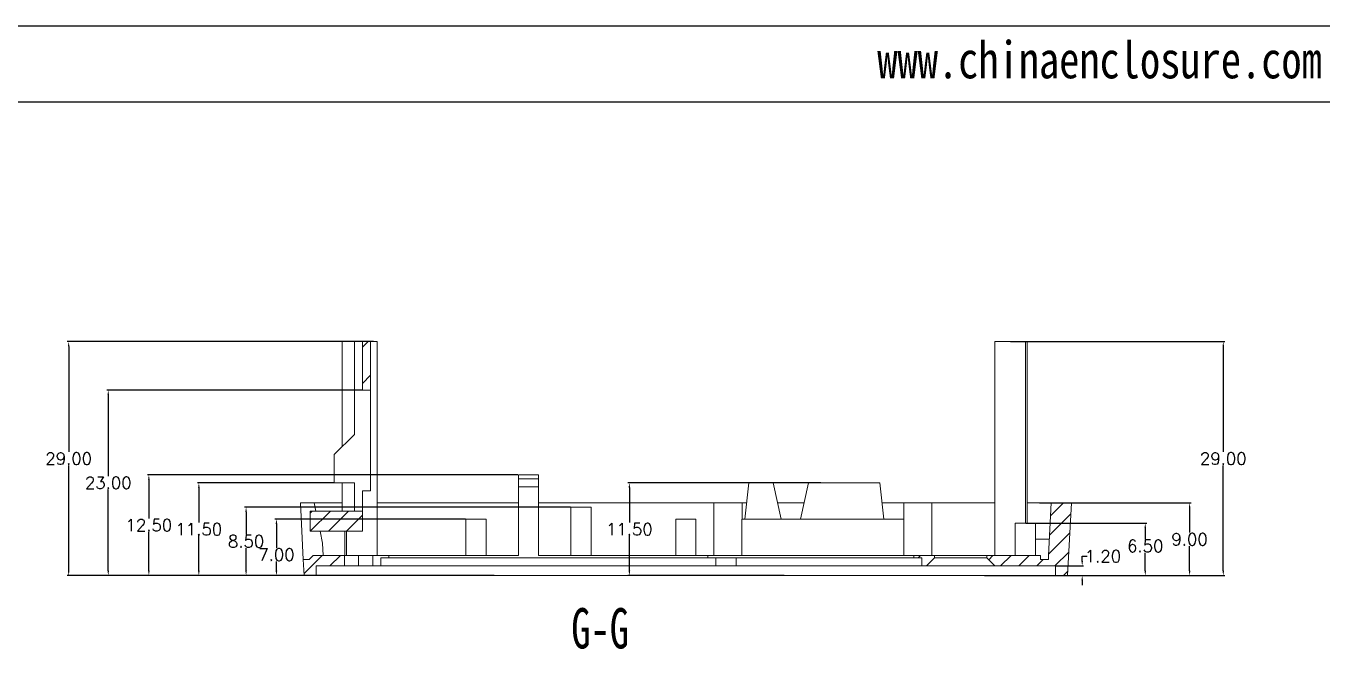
# Model space of a CAD drawing. Header units: inches. Extents: x 1113 to 3281, y 573 to 1166.
# Drawn here: x 2821.1 to 2981.7, y 890.8 to 968 of the extents above; entities that cross this region are included whole.
import ezdxf

# ---------------------------------------------------------------- set-up
doc = ezdxf.new("R2010")
doc.units = ezdxf.units.IN
doc.layers.add('文字', color=81, linetype='Continuous')
doc.styles.add('SLDTEXTSTYLE6', font='TXT', dxfattribs={"width": 0.7})
doc.styles.get("Standard").update_dxf_attribs({"font": 'txt', "bigfont": 'gbcbig.shx'})
doc.styles.add('宋体', font='', dxfattribs={"width": 0.8, "height": 3.5})
doc.styles.get('宋体').set_extended_font_data('SimSun')
doc.dimstyles.new('2', dxfattribs={"dimtxt": 1.5, "dimasz": 0.6, "dimexe": 0.18, "dimexo": 0.0625, "dimgap": 0.09, "dimtad": 0, "dimtih": 1, "dimtoh": 1, "dimzin": 0, "dimdsep": 46, "dimtxsty": 'Standard', "dimcen": 0, "dimadec": 0, "dimazin": 2, "dimtfac": 1, "dimtofl": 0, "dimtmove": 0, "dimatfit": 3, "dimfxl": 0, "dimtolj": 1, "dimtzin": 0, "dimarcsym": 0})
pattern_1 = [(45, (3407.187, 336.5587), (-2.245064, 2.245064), [])]

# ---------------------------------------------------------------- blocks, each defined once
blk = doc.blocks.new('*D482')
at = {"color": 0, "lineweight": -2, "transparency": 16777216}
for p, q in [((2951.95, 901.68), (2951.95, 902.28)), ((2951.95, 902.28), (2952.55, 902.28)), ((2948.71, 901.08), (2952.13, 901.08)), ((2946.84, 899.88), (2952.13, 899.88)), ((2951.95, 899.28), (2951.95, 898.68))]:
    blk.add_line(p, q, dxfattribs=at)
at = {"color": 0, "transparency": 16777216}
for points in [[(2951.85, 901.68), (2952.05, 901.68), (2951.95, 901.08)], [(2951.85, 899.28), (2952.05, 899.28), (2951.95, 899.88)]]:
    blk.add_solid(points, dxfattribs=at)
at = {"layer": 'Defpoints', "color": 0, "transparency": 16777216}
for p in [(2948.65, 901.08), (2951.95, 901.08), (2946.78, 899.88)]:
    blk.add_point(p, dxfattribs=at)
at = {"color": 0, "transparency": 16777216, "insert": (2954.52, 902.28), "char_height": 1.5, "attachment_point": 5}
blk.add_mtext('\\A1;1.20', dxfattribs=at)
blk = doc.blocks.new('*D483')
at = {"color": 0, "lineweight": -2, "transparency": 16777216}
for p, q in [((2944.98, 906.38), (2959.94, 906.38)), ((2959.76, 905.78), (2959.76, 904.39)), ((2959.76, 900.48), (2959.76, 902.71)), ((2945.03, 899.88), (2959.94, 899.88))]:
    blk.add_line(p, q, dxfattribs=at)
at = {"color": 0, "transparency": 16777216}
for points in [[(2959.66, 905.78), (2959.86, 905.78), (2959.76, 906.38)], [(2959.66, 900.48), (2959.86, 900.48), (2959.76, 899.88)]]:
    blk.add_solid(points, dxfattribs=at)
at = {"layer": 'Defpoints', "color": 0, "transparency": 16777216}
for p in [(2944.92, 906.38), (2959.76, 906.38), (2944.97, 899.88)]:
    blk.add_point(p, dxfattribs=at)
at = {"color": 0, "transparency": 16777216, "insert": (2959.76, 903.55), "char_height": 1.5, "attachment_point": 5}
blk.add_mtext('\\A1;6.50', dxfattribs=at)
blk = doc.blocks.new('*D484')
at = {"color": 0, "lineweight": -2, "transparency": 16777216}
for p, q in [((2946.68, 908.88), (2965.43, 908.88)), ((2965.25, 908.28), (2965.25, 905.22)), ((2965.25, 900.48), (2965.25, 903.54)), ((2945.03, 899.88), (2965.43, 899.88))]:
    blk.add_line(p, q, dxfattribs=at)
at = {"color": 0, "transparency": 16777216}
for points in [[(2965.15, 908.28), (2965.35, 908.28), (2965.25, 908.88)], [(2965.15, 900.48), (2965.35, 900.48), (2965.25, 899.88)]]:
    blk.add_solid(points, dxfattribs=at)
at = {"layer": 'Defpoints', "color": 0, "transparency": 16777216}
for p in [(2946.62, 908.88), (2944.97, 899.88), (2965.25, 899.88)]:
    blk.add_point(p, dxfattribs=at)
at = {"color": 0, "transparency": 16777216, "insert": (2965.25, 904.38), "char_height": 1.5, "attachment_point": 5}
blk.add_mtext('\\A1;9.00', dxfattribs=at)
blk = doc.blocks.new('*D485')
at = {"color": 0, "lineweight": -2, "transparency": 16777216}
for p, q in [((2943.08, 928.88), (2969.6, 928.88)), ((2969.42, 928.28), (2969.42, 915.22)), ((2969.42, 900.48), (2969.42, 913.54)), ((2939.84, 899.88), (2969.6, 899.88))]:
    blk.add_line(p, q, dxfattribs=at)
at = {"color": 0, "transparency": 16777216}
for points in [[(2969.32, 928.28), (2969.52, 928.28), (2969.42, 928.88)], [(2969.32, 900.48), (2969.52, 900.48), (2969.42, 899.88)]]:
    blk.add_solid(points, dxfattribs=at)
at = {"layer": 'Defpoints', "color": 0, "transparency": 16777216}
for p in [(2943.02, 928.88), (2969.42, 928.88), (2939.77, 899.88)]:
    blk.add_point(p, dxfattribs=at)
at = {"color": 0, "transparency": 16777216, "insert": (2969.42, 914.38), "char_height": 1.5, "attachment_point": 5}
blk.add_mtext('\\A1;29.00', dxfattribs=at)
blk = doc.blocks.new('*D486')
at = {"color": 0, "lineweight": -2, "transparency": 16777216}
for p, q in [((2875.56, 906.88), (2851.98, 906.88)), ((2852.16, 906.28), (2852.16, 903.32)), ((2852.16, 900.48), (2852.16, 901.64)), ((2871.62, 899.88), (2851.98, 899.88))]:
    blk.add_line(p, q, dxfattribs=at)
at = {"color": 0, "transparency": 16777216}
for points in [[(2852.06, 906.28), (2852.26, 906.28), (2852.16, 906.88)], [(2852.06, 900.48), (2852.26, 900.48), (2852.16, 899.88)]]:
    blk.add_solid(points, dxfattribs=at)
at = {"layer": 'Defpoints', "color": 0, "transparency": 16777216}
for p in [(2852.16, 906.88), (2875.62, 906.88), (2871.69, 899.88)]:
    blk.add_point(p, dxfattribs=at)
at = {"color": 0, "transparency": 16777216, "insert": (2852.16, 902.48), "char_height": 1.5, "attachment_point": 5}
blk.add_mtext('\\A1;7.00', dxfattribs=at)
blk = doc.blocks.new('*D487')
at = {"color": 0, "lineweight": -2, "transparency": 16777216}
for p, q in [((2882.06, 912.38), (2836.18, 912.38)), ((2836.36, 911.78), (2836.36, 906.97)), ((2836.36, 900.48), (2836.36, 905.29)), ((2862.13, 899.88), (2836.18, 899.88))]:
    blk.add_line(p, q, dxfattribs=at)
at = {"color": 0, "transparency": 16777216}
for points in [[(2836.26, 911.78), (2836.46, 911.78), (2836.36, 912.38)], [(2836.26, 900.48), (2836.46, 900.48), (2836.36, 899.88)]]:
    blk.add_solid(points, dxfattribs=at)
at = {"layer": 'Defpoints', "color": 0, "transparency": 16777216}
for p in [(2836.36, 912.38), (2882.12, 912.38), (2862.2, 899.88)]:
    blk.add_point(p, dxfattribs=at)
at = {"color": 0, "transparency": 16777216, "insert": (2836.36, 906.13), "char_height": 1.5, "attachment_point": 5}
blk.add_mtext('\\A1;12.50', dxfattribs=at)
blk = doc.blocks.new('*D488')
at = {"color": 0, "lineweight": -2, "transparency": 16777216}
for p, q in [((2888.56, 908.38), (2848.22, 908.38)), ((2848.4, 907.78), (2848.4, 904.97)), ((2848.4, 900.48), (2848.4, 903.29)), ((2879.12, 899.88), (2848.22, 899.88))]:
    blk.add_line(p, q, dxfattribs=at)
at = {"color": 0, "transparency": 16777216}
for points in [[(2848.3, 907.78), (2848.5, 907.78), (2848.4, 908.38)], [(2848.3, 900.48), (2848.5, 900.48), (2848.4, 899.88)]]:
    blk.add_solid(points, dxfattribs=at)
at = {"layer": 'Defpoints', "color": 0, "transparency": 16777216}
for p in [(2848.4, 908.38), (2888.62, 908.38), (2879.18, 899.88)]:
    blk.add_point(p, dxfattribs=at)
at = {"color": 0, "transparency": 16777216, "insert": (2848.4, 904.13), "char_height": 1.5, "attachment_point": 5}
blk.add_mtext('\\A1;8.50', dxfattribs=at)
blk = doc.blocks.new('*D489')
at = {"color": 0, "lineweight": -2, "transparency": 16777216}
for p, q in [((2919.58, 911.38), (2895.69, 911.38)), ((2895.87, 910.78), (2895.87, 906.47)), ((2895.87, 900.48), (2895.87, 904.79)), ((2915.03, 899.88), (2895.69, 899.88))]:
    blk.add_line(p, q, dxfattribs=at)
at = {"color": 0, "transparency": 16777216}
for points in [[(2895.77, 910.78), (2895.97, 910.78), (2895.87, 911.38)], [(2895.77, 900.48), (2895.97, 900.48), (2895.87, 899.88)]]:
    blk.add_solid(points, dxfattribs=at)
at = {"layer": 'Defpoints', "color": 0, "transparency": 16777216}
for p in [(2895.87, 911.38), (2919.64, 911.38), (2915.09, 899.88)]:
    blk.add_point(p, dxfattribs=at)
at = {"color": 0, "transparency": 16777216, "insert": (2895.87, 905.63), "char_height": 1.5, "attachment_point": 5}
blk.add_mtext('\\A1;11.50', dxfattribs=at)
blk = doc.blocks.new('*D490')
at = {"color": 0, "lineweight": -2, "transparency": 16777216}
for p, q in [((2859.26, 911.38), (2842.37, 911.38)), ((2842.55, 910.78), (2842.55, 906.47)), ((2842.55, 900.48), (2842.55, 904.79)), ((2870.83, 899.88), (2842.37, 899.88))]:
    blk.add_line(p, q, dxfattribs=at)
at = {"color": 0, "transparency": 16777216}
for points in [[(2842.45, 910.78), (2842.65, 910.78), (2842.55, 911.38)], [(2842.45, 900.48), (2842.65, 900.48), (2842.55, 899.88)]]:
    blk.add_solid(points, dxfattribs=at)
at = {"layer": 'Defpoints', "color": 0, "transparency": 16777216}
for p in [(2842.55, 911.38), (2859.32, 911.38), (2870.89, 899.88)]:
    blk.add_point(p, dxfattribs=at)
at = {"color": 0, "transparency": 16777216, "insert": (2842.55, 905.63), "char_height": 1.5, "attachment_point": 5}
blk.add_mtext('\\A1;11.50', dxfattribs=at)
blk = doc.blocks.new('*D491')
at = {"color": 0, "lineweight": -2, "transparency": 16777216}
for p, q in [((2862.76, 922.88), (2831.15, 922.88)), ((2831.33, 922.28), (2831.33, 912.22)), ((2831.33, 900.48), (2831.33, 910.54)), ((2860.28, 899.88), (2831.15, 899.88))]:
    blk.add_line(p, q, dxfattribs=at)
at = {"color": 0, "transparency": 16777216}
for points in [[(2831.23, 922.28), (2831.43, 922.28), (2831.33, 922.88)], [(2831.23, 900.48), (2831.43, 900.48), (2831.33, 899.88)]]:
    blk.add_solid(points, dxfattribs=at)
at = {"layer": 'Defpoints', "color": 0, "transparency": 16777216}
for p in [(2831.33, 922.88), (2862.82, 922.88), (2860.34, 899.88)]:
    blk.add_point(p, dxfattribs=at)
at = {"color": 0, "transparency": 16777216, "insert": (2831.33, 911.38), "char_height": 1.5, "attachment_point": 5}
blk.add_mtext('\\A1;23.00', dxfattribs=at)
blk = doc.blocks.new('*D492')
at = {"color": 0, "lineweight": -2, "transparency": 16777216}
for p, q in [((2864.16, 928.88), (2826.25, 928.88)), ((2826.43, 928.28), (2826.43, 915.22)), ((2826.43, 900.48), (2826.43, 913.54)), ((2860.28, 899.88), (2826.25, 899.88))]:
    blk.add_line(p, q, dxfattribs=at)
at = {"color": 0, "transparency": 16777216}
for points in [[(2826.33, 928.28), (2826.53, 928.28), (2826.43, 928.88)], [(2826.33, 900.48), (2826.53, 900.48), (2826.43, 899.88)]]:
    blk.add_solid(points, dxfattribs=at)
at = {"layer": 'Defpoints', "color": 0, "transparency": 16777216}
for p in [(2826.43, 928.88), (2864.22, 928.88), (2860.34, 899.88)]:
    blk.add_point(p, dxfattribs=at)
at = {"color": 0, "transparency": 16777216, "insert": (2826.43, 914.38), "char_height": 1.5, "attachment_point": 5}
blk.add_mtext('\\A1;29.00', dxfattribs=at)

msp = doc.modelspace()

# ---------------------------------------------------------------- hatches: boundary and pattern name
at = {"linetype": 'Continuous', "lineweight": 0}
h = msp.add_hatch(dxfattribs=at)
h.set_pattern_fill('ANSI31', style=0)
h.set_pattern_definition(pattern_1)
h.paths.add_polyline_path([(2863.819, 922.881), (2863.819, 928.881), (2862.819, 928.881), (2862.819, 922.881)], flags=0)
h = msp.add_hatch(dxfattribs=at)
h.set_pattern_fill('ANSI31', color=4, scale=0.5, style=0)
h.paths.add_polyline_path([(2950.619, 908.881), (2948.116, 908.881), (2947.775, 902.381), (2947.775, 901.881), (2946.775, 901.881), (2946.775, 902.381), (2940.148, 902.381), (2940.148, 902.081), (2941.148, 901.081), (2948.648, 901.081), (2948.648, 899.881), (2950.148, 899.881)], flags=0)
h = msp.add_hatch(dxfattribs=at)
h.set_pattern_fill('ANSI31', color=4, scale=0.5, style=0)
h.paths.add_polyline_path([(2856.319, 907.881), (2856.319, 905.381), (2862.819, 905.381), (2862.819, 907.881)], flags=0)
h = msp.add_hatch(dxfattribs=at)
h.set_pattern_fill('ANSI31', color=4, scale=0.5, style=0)
h.paths.add_polyline_path([(2857.091, 899.881), (2857.091, 901.081), (2860.591, 901.081), (2860.591, 902.381), (2856.712, 902.381), (2856.212, 901.881), (2855.486, 901.881), (2855.591, 899.881)], flags=0)
h = msp.add_hatch(dxfattribs=at)
h.set_pattern_fill('ANSI31', style=0)
h.set_pattern_definition(pattern_1)
h.paths.add_polyline_path([(2866.091, 902.081), (2866.091, 902.381), (2864.091, 902.381), (2864.091, 901.081), (2865.091, 901.081), (2865.091, 902.081)], flags=0)
h = msp.add_hatch(dxfattribs=at)
h.set_pattern_fill('ANSI31', color=4, scale=0.5, style=0)
h.paths.add_polyline_path([(2931.091, 902.381), (2931.091, 902.081), (2932.091, 902.081), (2932.091, 901.081), (2932.648, 901.081), (2933.648, 902.081), (2933.648, 902.381)], flags=0)

# ---------------------------------------------------------------- linework, layer by layer
for p, q in [((2722.529, 968.002), (3281.237, 968.002)), ((2736.986, 958.597), (3271.831, 958.597))]:
    msp.add_line(p, q)
at = {"color": 7, "linetype": 'Continuous', "lineweight": 15}
for p, q in [((2860.319, 915.881), (2860.319, 928.881)), ((2860.319, 928.881), (2861.819, 928.881)), ((2861.819, 917.381), (2861.819, 928.881)), ((2861.819, 928.881), (2862.819, 928.881)), ((2863.819, 928.881), (2862.819, 928.881)), ((2862.819, 928.881), (2862.819, 922.881)), ((2863.819, 922.881), (2863.819, 928.881)), ((2864.619, 928.881), (2863.819, 928.881)), ((2864.619, 928.881), (2864.619, 902.381)), ((2941.119, 928.881), (2941.119, 902.381)), ((2941.119, 928.881), (2944.919, 928.881)), ((2944.919, 906.381), (2944.919, 928.881)), ((2945.119, 928.881), (2944.919, 928.881)), ((2945.119, 906.381), (2945.119, 928.881)), ((2863.819, 922.881), (2862.819, 922.881)), ((2863.819, 910.381), (2863.819, 922.881)), ((2861.819, 917.381), (2859.319, 914.881)), ((2859.319, 911.381), (2859.319, 914.881)), ((2882.119, 912.381), (2884.619, 912.381)), ((2882.119, 912.381), (2882.119, 911.881)), ((2884.619, 911.881), (2882.119, 911.881)), ((2882.119, 910.881), (2882.119, 911.881)), ((2884.619, 912.381), (2884.619, 911.881)), ((2884.619, 911.881), (2884.619, 910.881)), ((2859.319, 911.381), (2861.819, 911.381)), ((2860.319, 907.881), (2860.319, 911.381)), ((2861.819, 907.881), (2861.819, 911.381)), ((2863.819, 910.381), (2862.819, 910.381)), ((2862.819, 910.381), (2862.819, 907.881)), ((2882.119, 910.881), (2884.619, 910.881)), ((2882.119, 910.881), (2882.119, 902.381)), ((2884.619, 910.881), (2884.619, 902.381)), ((2910.148, 906.881), (2910.648, 911.381)), ((2910.648, 911.381), (2913.669, 911.381)), ((2914.669, 906.881), (2913.669, 911.381)), ((2917.069, 906.881), (2918.069, 911.381)), ((2918.069, 911.381), (2926.869, 911.381)), ((2927.369, 906.881), (2926.869, 911.381)), ((2856.823, 908.881), (2855.119, 908.881)), ((2855.486, 901.881), (2855.119, 908.881)), ((2857.035, 907.881), (2856.823, 908.881)), ((2860.319, 908.881), (2856.823, 908.881)), ((2882.119, 908.881), (2864.619, 908.881)), ((2906.341, 908.881), (2884.619, 908.881)), ((2906.341, 908.881), (2906.341, 902.381)), ((2906.341, 908.881), (2909.841, 908.881)), ((2909.841, 906.881), (2909.841, 908.881)), ((2910.37, 908.881), (2909.841, 908.881)), ((2917.514, 908.881), (2914.225, 908.881)), ((2929.841, 908.881), (2927.147, 908.881)), ((2929.841, 908.881), (2929.841, 906.881)), ((2929.841, 908.881), (2933.341, 908.881)), ((2933.341, 902.381), (2933.341, 908.881)), ((2941.119, 908.881), (2933.341, 908.881)), ((2948.116, 908.881), (2945.119, 908.881)), ((2948.116, 908.881), (2947.775, 902.381)), ((2948.116, 908.881), (2950.619, 908.881)), ((2950.619, 908.881), (2950.148, 899.881)), ((2862.819, 907.881), (2856.319, 907.881)), ((2856.319, 905.381), (2856.319, 907.881)), ((2862.819, 907.881), (2862.819, 905.381)), ((2888.619, 908.381), (2888.619, 906.881)), ((2888.619, 908.381), (2891.119, 908.381)), ((2891.119, 908.381), (2891.119, 906.881)), ((2862.819, 905.381), (2856.319, 905.381)), ((2857.884, 903.888), (2857.567, 905.381)), ((2860.619, 902.381), (2860.619, 905.381)), ((2860.819, 902.381), (2860.819, 905.381)), ((2875.619, 906.881), (2875.619, 902.381)), ((2875.619, 906.881), (2878.119, 906.881)), ((2878.119, 902.381), (2878.119, 906.881)), ((2888.619, 906.881), (2888.619, 902.381)), ((2891.119, 902.381), (2891.119, 906.881)), ((2901.619, 906.881), (2901.619, 902.381)), ((2901.619, 906.881), (2904.119, 906.881)), ((2904.119, 902.381), (2904.119, 906.881)), ((2909.815, 902.381), (2909.815, 906.881)), ((2909.815, 906.881), (2929.867, 906.881)), ((2929.867, 906.881), (2929.867, 902.381)), ((2943.666, 906.381), (2943.666, 902.381)), ((2946.166, 906.381), (2943.666, 906.381)), ((2946.166, 902.381), (2946.166, 906.381)), ((2857.963, 902.381), (2857.884, 903.888)), ((2947.88, 904.381), (2946.166, 904.381)), ((2856.212, 901.881), (2856.712, 902.381)), ((2856.712, 902.381), (2860.591, 902.381)), ((2860.591, 902.381), (2860.591, 901.081)), ((2860.591, 902.381), (2862.341, 902.381)), ((2862.341, 902.381), (2862.341, 901.081)), ((2862.341, 902.381), (2864.091, 902.381)), ((2864.091, 901.081), (2864.091, 902.381)), ((2864.091, 902.381), (2866.091, 902.381)), ((2866.091, 902.381), (2866.091, 902.081)), ((2866.091, 902.381), (2875.724, 902.381)), ((2875.724, 902.381), (2878.015, 902.381)), ((2878.015, 902.381), (2882.119, 902.381)), ((2884.619, 902.381), (2888.724, 902.381)), ((2888.724, 902.381), (2891.015, 902.381)), ((2891.015, 902.381), (2901.724, 902.381)), ((2901.724, 902.381), (2904.015, 902.381)), ((2904.015, 902.381), (2905.591, 902.381)), ((2905.591, 902.381), (2905.591, 902.081)), ((2905.591, 902.381), (2907.19, 902.381)), ((2907.19, 902.381), (2908.992, 902.381)), ((2908.992, 902.381), (2930.69, 902.381)), ((2930.69, 902.381), (2931.091, 902.381)), ((2931.091, 902.381), (2933.648, 902.381)), ((2931.091, 902.081), (2931.091, 902.381)), ((2933.648, 902.381), (2933.648, 902.081)), ((2933.648, 902.381), (2940.148, 902.381)), ((2940.148, 902.081), (2940.148, 902.381)), ((2940.148, 902.381), (2946.775, 902.381)), ((2946.775, 901.881), (2946.775, 902.381)), ((2947.775, 901.881), (2947.775, 902.381)), ((2855.591, 899.881), (2855.486, 901.881)), ((2856.212, 901.881), (2855.486, 901.881)), ((2857.091, 901.081), (2860.591, 901.081)), ((2857.091, 901.081), (2857.091, 899.881)), ((2860.591, 901.081), (2862.341, 901.081)), ((2862.341, 901.081), (2864.091, 901.081)), ((2864.091, 901.081), (2865.091, 901.081)), ((2865.091, 902.081), (2866.091, 902.081)), ((2865.091, 902.081), (2865.091, 901.081)), ((2865.091, 901.081), (2906.591, 901.081)), ((2905.591, 902.081), (2866.091, 902.081)), ((2931.091, 902.081), (2905.591, 902.081)), ((2906.591, 901.081), (2906.591, 902.081)), ((2909.091, 901.081), (2906.591, 901.081)), ((2909.091, 902.081), (2909.091, 901.081)), ((2909.091, 901.081), (2932.091, 901.081)), ((2931.091, 902.081), (2932.091, 902.081)), ((2932.091, 901.081), (2932.091, 902.081)), ((2932.091, 901.081), (2932.648, 901.081)), ((2932.648, 901.081), (2933.648, 902.081)), ((2941.148, 901.081), (2932.648, 901.081)), ((2933.648, 902.081), (2940.148, 902.081)), ((2940.148, 902.081), (2941.148, 901.081)), ((2941.148, 901.081), (2948.648, 901.081)), ((2947.775, 901.881), (2946.775, 901.881)), ((2948.648, 899.881), (2948.648, 901.081)), ((2855.591, 899.881), (2857.091, 899.881)), ((2857.091, 899.881), (2948.648, 899.881)), ((2948.648, 899.881), (2950.148, 899.881))]:
    msp.add_line(p, q, dxfattribs=at)

# ---------------------------------------------------------------- texts
at = {"color": 7, "linetype": 'Continuous', "insert": (2888.673, 895.856), "char_height": 5, "attachment_point": 1, "style": 'SLDTEXTSTYLE6'}
msp.add_mtext('G-G', dxfattribs=at)
at = {"layer": '文字', "color": 0, "insert": (2926.574, 966.106), "char_height": 4.59842, "width": 80.78975, "attachment_point": 1, "style": '宋体'}
msp.add_mtext('www.chinaenclosure.com', dxfattribs=at)

# ---------------------------------------------------------------- dimensions: what is measured, and where the dimension line sits
for base, p1, p2, picture, middle in [((2826.426, 928.881), (2860.341, 899.881), (2864.219, 928.881), '*D492', (2826.426, 914.381)), ((2969.418, 928.881), (2939.774, 899.881), (2943.019, 928.881), '*D485', (2969.418, 914.381)), ((2831.327, 922.881), (2860.341, 899.881), (2862.819, 922.881), '*D491', (2831.327, 911.381)), ((2842.553, 911.381), (2870.893, 899.881), (2859.319, 911.381), '*D490', (2842.553, 905.631)), ((2895.874, 911.381), (2915.091, 899.881), (2919.64, 911.381), '*D489', (2895.874, 905.631)), ((2965.247, 899.881), (2946.618, 908.881), (2944.969, 899.881), '*D484', (2965.247, 904.381))]:
    dim = msp.add_linear_dim(base=base, p1=p1, p2=p2, angle=90, dimstyle='2')
    dim.commit()
    dim.dimension.update_dxf_attribs({"geometry": picture, "text_midpoint": middle})
for base, p1, p2, picture, middle in [((2836.355, 912.381), (2862.196, 899.881), (2882.119, 912.381), '*D487', (2836.355, 906.131)), ((2848.398, 908.381), (2879.182, 899.881), (2888.619, 908.381), '*D488', (2848.398, 904.131)), ((2852.164, 906.881), (2871.687, 899.881), (2875.619, 906.881), '*D486', (2852.164, 902.479)), ((2959.759, 906.381), (2944.969, 899.881), (2944.916, 906.381), '*D483', (2959.759, 903.553)), ((2951.95, 901.081), (2946.779, 899.881), (2948.648, 901.081), '*D482', (2954.515, 902.281))]:
    dim = msp.add_linear_dim(base=base, p1=p1, p2=p2, angle=90, dimstyle='2')
    dim.commit()
    dim.dimension.update_dxf_attribs({"geometry": picture, "text_midpoint": middle, "dimtype": 160})

doc.saveas('drawing.dxf')
